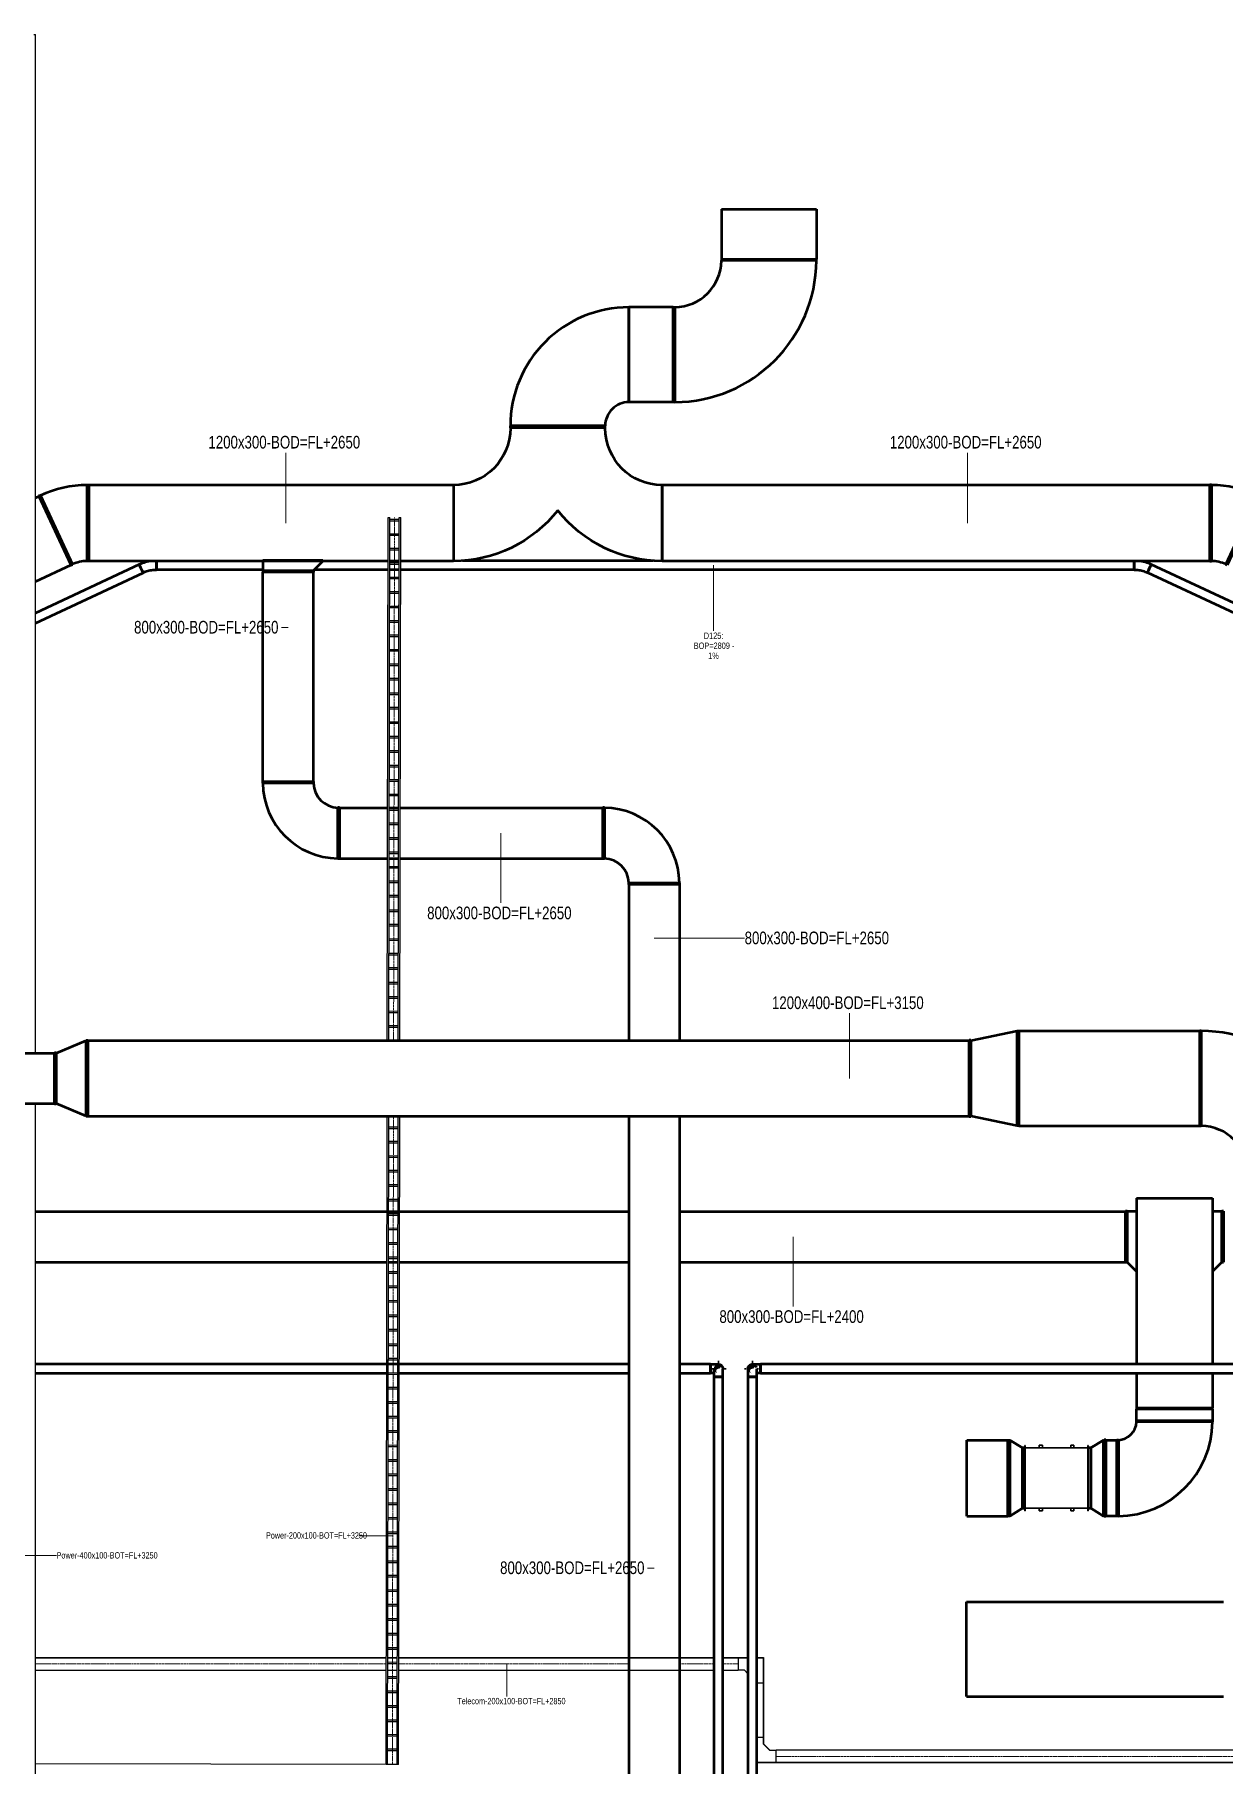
# Model space of a CAD drawing. Header units: millimetres. Extents: x -108050 to 96605, y 58136 to 140997.
# Drawn here: x -19841 to -1042, y 113661 to 140997 of the extents above; entities that cross this region are included whole.
import ezdxf

# ---------------------------------------------------------------- set-up
doc = ezdxf.new("R2010")
doc.units = ezdxf.units.MM
doc.linetypes.add('Center', pattern=[29.999999, 12, -6, 6, -6])
for name, color, linetype, lineweight in [('E-CABL-TRAY', 211, 'Continuous', 25), ('E-CABL-TRAY-CNTR', 211, 'Center', 18), ('E-CABL-TRAY-IDEN', 211, 'Continuous', 9), ('M-HVAC-DUCT', 70, 'Continuous', 50), ('M-HVAC-DUCT-IDEN', 70, 'Continuous', 9), ('P-PIPE', 3, 'Continuous', 50), ('P-PIPE-CNTR', 3, 'Center', 35), ('P-PIPE-IDEN', 2, 'Continuous', 9)]:
    doc.layers.add(name, color=color, linetype=linetype, lineweight=lineweight)
doc.styles.add('Arial', font='arial.ttf', dxfattribs={"width": 0.8, "height": 100})
doc.styles.add('Arial_1', font='arial.ttf', dxfattribs={"width": 0.75, "height": 200})
doc.styles.add('Arial_2', font='arial.ttf', dxfattribs={"width": 0.75, "height": 100})

# ---------------------------------------------------------------- blocks, each defined once
blk = doc.blocks.new('01_REC Tap -REC_C Flanged_ - Standard-V35-HẦM')
at = {"layer": 'M-HVAC-DUCT'}
for p, q in [((150, 400), (0, 550)), ((150, -402), (150, 402)), ((162.5, 402), (150, 402)), ((162.5, -402), (162.5, 402)), ((175, 402), (162.5, 402)), ((162.5, 402), (162.5, -402)), ((175, 402), (175, -402)), ((0, -400), (150, -400)), ((150, -402), (162.5, -402)), ((162.5, -402), (175, -402))]:
    blk.add_line(p, q, dxfattribs=at)
blk = doc.blocks.new('01_REC Transition REC_C Flanged_ - 200 mm-2038993-HẦM')
at = {"layer": 'M-HVAC-DUCT'}
for p, q in [((-25, -752), (-25, 752)), ((-25, 752), (0, 752)), ((0, 752), (0, -752)), ((0, 750), (731, 600)), ((731, -602), (731, 602)), ((756, 602), (731, 602)), ((756, 602), (756, -602)), ((0, -752), (-25, -752)), ((731, -600), (0, -750)), ((731, -602), (756, -602))]:
    blk.add_line(p, q, dxfattribs=at)
blk = doc.blocks.new('01_REC Transition REC_C Flanged_ - 200 mm-2039078-HẦM')
at = {"layer": 'M-HVAC-DUCT'}
for p, q in [((-25, -602), (-25, 602)), ((-25, 602), (0, 602)), ((0, 602), (0, -602)), ((0, 600), (479, 400)), ((479, -402), (479, 402)), ((504, 402), (479, 402)), ((504, 402), (504, -402)), ((479, -400), (0, -600)), ((479, -402), (504, -402)), ((0, -602), (-25, -602))]:
    blk.add_line(p, q, dxfattribs=at)
blk = doc.blocks.new('01_REC Elbow_C Flanged_ - 1 W-2033609-HẦM')
at = {"layer": 'M-HVAC-DUCT'}
for p, q in [((-402, 812.5), (402, 812.5)), ((-402, 812.5), (-402, 787.5)), ((402, 787.5), (-402, 787.5)), ((402, 787.5), (402, 812.5)), ((-812.5, -402), (-812.5, 402)), ((-812.5, 402), (-787.5, 402)), ((-787.5, 402), (-787.5, -402)), ((-787.5, -402), (-812.5, -402))]:
    blk.add_line(p, q, dxfattribs=at)
for radius, start, end in [(1200, 270.59779, 359.40221), (400, 271.79962, 358.20038)]:
    blk.add_arc((-800, 800), radius, start, end, dxfattribs=at)
blk = doc.blocks.new('01_REC Elbow_C Flanged_ - 1 W-2039175-HẦM')
at = {"layer": 'M-HVAC-DUCT'}
for p, q in [((-279, -602), (-279, 602)), ((-279, 602), (-254, 602)), ((-254, 602), (-254, -602)), ((-2, 663), (-25, 653)), ((484, -438), (-25, 653)), ((-2, 663), (507, -428)), ((484, -438), (507, -428)), ((-254, -602), (-279, -602))]:
    blk.add_line(p, q, dxfattribs=at)
for radius, start, end in [(600, 271.1979, 293.8021), (1800, 270.3982, 294.6018)]:
    blk.add_arc((-266, 1200), radius, start, end, dxfattribs=at)
blk = doc.blocks.new('M_Rectangular Wye - Curved - Transition - Standard-2040730-HẦM')
at = {"layer": 'M-HVAC-DUCT', "color": 90}
for p, q in [((-750, 1503.175), (750, 1503.175)), ((-750, 1500), (-750, 1503.175)), ((750, 1503.175), (750, 1500)), ((-1650, 600), (-1650, -600)), ((1650, 600), (1650, -600))]:
    blk.add_line(p, q, dxfattribs=at)
for centre, radius, start, end in [((-1650, 1500), 900, 270, 360), ((1650, 1500), 900, 180, 270), ((-1650, 1500), 2100, 270, 321.7867893), ((1650, 1500), 2100, 218.2132107, 270)]:
    blk.add_arc(centre, radius, start, end, dxfattribs=at)
blk = doc.blocks.new('00_REC Elbow - 0_75 W-2040918-HẦM')
at = {"layer": 'M-HVAC-DUCT'}
for p, q in [((-750, 1125), (750, 1125)), ((-1125, -750), (-1125, 750))]:
    blk.add_line(p, q, dxfattribs=at)
for radius in [375, 1875]:
    blk.add_arc((-1125, 1125), radius, 270, 0, dxfattribs=at)
blk = doc.blocks.new('E_Chanel Horizontal Bend_std_ - Standard-2089516-HẦM')
at = {"layer": 'E-CABL-TRAY'}
for p, q in [((-100, 300), (-97, 300)), ((-100, 200), (-100, 300)), ((97, 300), (-97, 300)), ((-97, 199), (-97, 300)), ((97, 300), (100, 300)), ((97, 300), (97, 145)), ((100, 300), (100, 145)), ((-300, 4), (-300, -97)), ((-155, 145), (-100, 200)), ((-151, 145), (-97, 199)), ((97, 4), (97, -97)), ((100, 4), (100, -100)), ((-300, -100), (-300, -97)), ((97, -97), (-300, -97)), ((100, -100), (-300, -100))]:
    blk.add_line(p, q, dxfattribs=at)
blk = doc.blocks.new('M_Elbow - Welded - Generic - Standard-2094923-HẦM')
at = {"layer": 'P-PIPE'}
for p, q in [((-127, 71), (-127, 68)), ((-127, 68), (-127, 61)), ((-127, 61), (-127, 50)), ((-127, 50), (-127, 35)), ((-127, 35), (-127, 18)), ((-127, 18), (-127, -35)), ((86, 116), (85, 118)), ((89, 109), (86, 116)), ((94, 99), (89, 109)), ((100, 86), (94, 99)), ((107, 70), (100, 86)), ((123, 37), (107, 70)), ((130, 22), (123, 37)), ((136, 8), (130, 22)), ((141, -2), (136, 8)), ((-127, -35), (-127, -50)), ((-127, -50), (-127, -61)), ((-127, -61), (-127, -68)), ((-127, -68), (-127, -71)), ((143, -6), (141, -2))]:
    blk.add_line(p, q, dxfattribs=at)
at = {"layer": 'P-PIPE', "flags": 128}
for points in [[(85, 118), (67, 110), (48, 102), (29, 96), (10, 90), (-9, 85), (-29, 80), (-49, 77), (-69, 74), (-89, 72), (-109, 71), (-127, 71)], [(-127, -71), (-101, -70), (-76, -69), (-50, -66), (-24, -62), (1, -58), (26, -52), (51, -46), (71, -39)]]:
    blk.add_lwpolyline(points, dxfattribs=at)
blk = doc.blocks.new('M_Elbow - Welded - Generic - Standard-2094590-HẦM')
at = {"layer": 'P-PIPE'}
for p, q in [((-127, 71), (-127, 68)), ((-127, 68), (-127, 61)), ((-127, 61), (-127, 50)), ((-127, 50), (-127, 35)), ((-127, 35), (-127, 18)), ((-127, 18), (-127, -18)), ((86, 116), (85, 118)), ((89, 109), (86, 116)), ((94, 99), (89, 109)), ((100, 86), (94, 99)), ((107, 70), (100, 86)), ((123, 37), (107, 70)), ((130, 22), (123, 37)), ((136, 9), (130, 22)), ((141, -1), (136, 9)), ((-127, -18), (-127, -35)), ((-127, -35), (-127, -50)), ((-127, -50), (-127, -61)), ((-127, -61), (-127, -66)), ((144, -8), (141, -1)), ((145, -10), (144, -8))]:
    blk.add_line(p, q, dxfattribs=at)
at = {"layer": 'P-PIPE', "flags": 128}
for points in [[(85, 118), (67, 110), (48, 102), (29, 96), (10, 90), (-9, 85), (-29, 80), (-48, 77), (-68, 74), (-88, 72), (-108, 71), (-127, 71)], [(-47, -66), (-25, -62), (0, -58), (25, -52), (50, -46), (75, -38), (99, -30), (122, -20), (145, -10)]]:
    blk.add_lwpolyline(points, dxfattribs=at)
blk = doc.blocks.new('01_REC Tap -REC_C Flanged_ - Standard-V38-HẦM')
at = {"layer": 'M-HVAC-DUCT'}
for p, q in [((-6.096, 400), (150, 400)), ((-6.096, -550), (-6.096, 400)), ((150, 402), (150, -402)), ((150, 402), (162.5, 402)), ((162.5, 402), (162.5, -402)), ((162.5, 402), (175, 402)), ((162.5, -402), (162.5, 402)), ((175, -402), (175, 402)), ((0, -550), (150, -400)), ((150, -402), (162.5, -402)), ((162.5, -402), (175, -402)), ((0, -550), (-6.096, -550))]:
    blk.add_line(p, q, dxfattribs=at)
blk = doc.blocks.new('Kruger _Duct Acessory New - KRUGER EX-10 MODEL480 3-2100004-HẦM')
at = {"layer": 'M-HVAC-DUCT', "lineweight": 35}
for p, q in [((-518, 225), (-518, 275)), ((-518, 275), (-476, 275)), ((-516, 500), (-516, 495)), ((516, 500), (-516, 500)), ((-516, 495), (516, 495)), ((-476, 495), (-476, -495)), ((476, -495), (476, 495)), ((476, 275), (518, 275)), ((516, 495), (516, 500)), ((518, 275), (518, 225)), ((-476, 225), (-518, 225)), ((518, 225), (476, 225)), ((-518, -275), (-518, -225)), ((-518, -225), (-476, -225)), ((476, -225), (518, -225)), ((518, -225), (518, -275)), ((-476, -275), (-518, -275)), ((-516, -495), (-516, -500)), ((516, -495), (-516, -495)), ((-516, -500), (516, -500)), ((518, -275), (476, -275)), ((516, -500), (516, -495))]:
    blk.add_line(p, q, dxfattribs=at)
blk = doc.blocks.new('01_REC_Transition ROD_C Flanged_ - Standard-2103529-HẦM')
at = {"layer": 'M-HVAC-DUCT'}
for p, q in [((-30, -600), (-30, 600)), ((-30, 600), (0, 600)), ((200, 476), (0, 600)), ((0, -600), (0, 600)), ((0, 600), (0, -600)), ((154, 504), (200, 476)), ((200, 0), (200, 476)), ((240, 476), (200, 476)), ((200, 476), (200, 0)), ((200, -476), (200, 0)), ((200, 0), (200, -476)), ((0, -600), (200, -476)), ((200, -476), (154, -504)), ((200, -476), (240, -476)), ((0, -600), (-30, -600))]:
    blk.add_line(p, q, dxfattribs=at)
blk = doc.blocks.new('01_REC Elbow_C Flanged_ - 0_75W-2038346-HẦM')
at = {"layer": 'M-HVAC-DUCT'}
for p, q in [((-602, 912.5), (602, 912.5)), ((-602, 912.5), (-602, 887.5)), ((602, 887.5), (-602, 887.5)), ((602, 887.5), (602, 912.5)), ((-912.5, -602), (-912.5, 602)), ((-912.5, 602), (-887.5, 602)), ((-887.5, 602), (-887.5, -602)), ((-887.5, -602), (-912.5, -602))]:
    blk.add_line(p, q, dxfattribs=at)
for radius, start, end in [(1500, 270.47807, 359.52193), (300, 272.40273, 357.59727)]:
    blk.add_arc((-900, 900), radius, start, end, dxfattribs=at)
blk = doc.blocks.new('01_REC Transition REC_C Flanged_ - 200 mm-2103656-HẦM')
at = {"layer": 'M-HVAC-DUCT'}
for p, q in [((-25, -602), (-25, 602)), ((-25, 602), (0, 602)), ((0, 602), (0, -602)), ((0, 600), (175, 600)), ((175, -602), (175, 602)), ((200, 602), (175, 602)), ((200, 602), (200, 600)), ((0, -602), (-25, -602)), ((175, -600), (0, -600)), ((175, -602), (200, -602)), ((200, -600), (200, -602))]:
    blk.add_line(p, q, dxfattribs=at)
blk = doc.blocks.new('01_REC Transition REC_C Flanged_ - 200 mm-V248-HẦM')
at = {"layer": 'M-HVAC-DUCT'}
for p, q in [((-25, -602), (-25, 602)), ((-25, 602), (0, 602)), ((0, 602), (0, -602)), ((0, 600), (175, 600)), ((175, -602), (175, 602)), ((200, 602), (175, 602)), ((200, 602), (200, -602)), ((0, -602), (-25, -602)), ((175, -600), (0, -600)), ((175, -602), (200, -602))]:
    blk.add_line(p, q, dxfattribs=at)
blk = doc.blocks.new('01_REC Elbow_C Flanged_ - 1 W-2038810-HẦM')
at = {"layer": 'M-HVAC-DUCT'}
for p, q in [((-752, 1512.5), (752, 1512.5)), ((-752, 1512.5), (-752, 1487.5)), ((752, 1487.5), (-752, 1487.5)), ((752, 1487.5), (752, 1512.5)), ((-1512.5, -752), (-1512.5, 752)), ((-1512.5, 752), (-1487.5, 752)), ((-1487.5, 752), (-1487.5, -752)), ((-1487.5, -752), (-1512.5, -752))]:
    blk.add_line(p, q, dxfattribs=at)
for radius, start, end in [(750, 270.95726, 359.04274), (2250, 270.31861, 359.68139)]:
    blk.add_arc((-1500, 1500), radius, start, end, dxfattribs=at)
blk = doc.blocks.new('M_Elbow - Welded - Generic - Standard-V276-HẦM')
at = {"layer": 'P-PIPE'}
for p, q in [((-9155, 119984), (-9155, 119981)), ((-9155, 119981), (-9155, 119974)), ((-9155, 119974), (-9155, 119963)), ((-9155, 119963), (-9155, 119948)), ((-9155, 119948), (-9155, 119931)), ((-9155, 119931), (-9155, 119913)), ((-9155, 119913), (-9155, 119895)), ((-9155, 119895), (-9155, 119878)), ((-9155, 119878), (-9155, 119863)), ((-9155, 119863), (-9155, 119852)), ((-9155, 119852), (-9155, 119845)), ((-9155, 119845), (-9155, 119842))]:
    blk.add_line(p, q, dxfattribs=at)
at = {"layer": 'P-PIPE', "flags": 128}
for points in [[(-9155, 119984), (-9150, 119984), (-9145, 119984), (-9140, 119984), (-9134, 119984), (-9129, 119984), (-9125, 119984), (-9120, 119984), (-9115, 119984), (-9110, 119984), (-9105, 119984), (-9101, 119984), (-9096, 119984), (-9092, 119984), (-9087, 119984), (-9083, 119984), (-9079, 119984), (-9075, 119984), (-9071, 119984), (-9067, 119984), (-9064, 119984), (-9060, 119984), (-9057, 119984), (-9054, 119984), (-9051, 119984), (-9048, 119984), (-9045, 119984), (-9043, 119984), (-9040, 119984), (-9038, 119984), (-9036, 119984), (-9035, 119984), (-9033, 119984), (-9032, 119984), (-9031, 119984), (-9030, 119984), (-9029, 119984), (-9028, 119984)], [(-9099, 119842), (-9104, 119842), (-9109, 119842), (-9113, 119842), (-9118, 119842), (-9123, 119842), (-9128, 119842), (-9133, 119842), (-9138, 119842), (-9143, 119842), (-9148, 119842), (-9153, 119842), (-9155, 119842)], [(-9028, 119984), (-9025, 119984), (-9022, 119983), (-9019, 119983), (-9016, 119983), (-9014, 119982), (-9011, 119982), (-9008, 119981), (-9006, 119980), (-9003, 119979), (-9000, 119978), (-8998, 119977), (-8995, 119976), (-8993, 119974), (-8990, 119973), (-8988, 119971), (-8986, 119970), (-8983, 119968), (-8981, 119966), (-8979, 119964), (-8977, 119962), (-8975, 119960), (-8973, 119958), (-8972, 119956), (-8970, 119953), (-8968, 119951), (-8967, 119949), (-8965, 119946), (-8964, 119944), (-8963, 119941), (-8962, 119939), (-8961, 119936), (-8960, 119933), (-8959, 119930), (-8959, 119928), (-8958, 119925), (-8958, 119922), (-8957, 119919), (-8957, 119917), (-8957, 119914)]]:
    blk.add_lwpolyline(points, dxfattribs=at)
blk = doc.blocks.new('M_Elbow - Welded - Generic - Standard-V271-HẦM')
at = {"layer": 'P-PIPE'}
for p, q in [((-3559, 97097), (-3559, 97099)), ((-3559, 97090), (-3559, 97097)), ((-3559, 97078), (-3559, 97090)), ((-3559, 97064), (-3559, 97078)), ((-3559, 97047), (-3559, 97064)), ((-3559, 97028), (-3559, 97047)), ((-3559, 97010), (-3559, 97028)), ((-3559, 96993), (-3559, 97010)), ((-3559, 96978), (-3559, 96993)), ((-3559, 96967), (-3559, 96978)), ((-3559, 96960), (-3559, 96967)), ((-3559, 96958), (-3559, 96960))]:
    blk.add_line(p, q, dxfattribs=at)
at = {"layer": 'P-PIPE', "flags": 128}
for points in [[(-3757, 97028), (-3757, 97031), (-3756, 97034), (-3756, 97037), (-3756, 97040), (-3755, 97042), (-3755, 97045), (-3754, 97048), (-3753, 97051), (-3752, 97053), (-3751, 97056), (-3750, 97058), (-3749, 97061), (-3747, 97063), (-3746, 97066), (-3744, 97068), (-3743, 97071), (-3741, 97073), (-3739, 97075), (-3737, 97077), (-3735, 97079), (-3733, 97081), (-3731, 97083), (-3729, 97085), (-3727, 97086), (-3724, 97088), (-3722, 97089), (-3719, 97091), (-3717, 97092), (-3714, 97093), (-3712, 97094), (-3709, 97095), (-3706, 97096), (-3704, 97097), (-3701, 97097), (-3698, 97098), (-3695, 97098), (-3692, 97099), (-3690, 97099), (-3687, 97099)], [(-3685, 97099), (-3684, 97099), (-3683, 97099), (-3682, 97099), (-3681, 97099), (-3680, 97099), (-3678, 97099), (-3676, 97099), (-3674, 97099), (-3672, 97099), (-3669, 97099), (-3667, 97099), (-3664, 97099), (-3661, 97099), (-3658, 97099), (-3654, 97099), (-3651, 97099), (-3647, 97099), (-3644, 97099), (-3640, 97099), (-3636, 97099), (-3632, 97099), (-3628, 97099), (-3623, 97099), (-3619, 97099), (-3614, 97099), (-3610, 97099), (-3605, 97099), (-3600, 97099), (-3595, 97099), (-3591, 97099), (-3586, 97099), (-3581, 97099), (-3576, 97099), (-3571, 97099), (-3565, 97099), (-3560, 97099), (-3559, 97099)], [(-3559, 96958), (-3564, 96958), (-3569, 96958), (-3574, 96958), (-3579, 96958), (-3584, 96958), (-3589, 96958), (-3594, 96958), (-3599, 96958), (-3604, 96958), (-3608, 96958), (-3613, 96958), (-3615, 96958)]]:
    blk.add_lwpolyline(points, dxfattribs=at)
blk = doc.blocks.new('M_Elbow - Welded - Generic - Standard-V283-HẦM')
at = {"layer": 'P-PIPE'}
for p, q in [((-9098, 119786), (-9096, 119786)), ((-9096, 119786), (-9089, 119786)), ((-9089, 119786), (-9078, 119786)), ((-9078, 119786), (-9063, 119786)), ((-9063, 119786), (-9046, 119786)), ((-9046, 119786), (-9028, 119786)), ((-9028, 119786), (-9009, 119786)), ((-9009, 119786), (-8992, 119786)), ((-8992, 119786), (-8978, 119786)), ((-8978, 119786), (-8967, 119786)), ((-8967, 119786), (-8959, 119786)), ((-8959, 119786), (-8957, 119786))]:
    blk.add_line(p, q, dxfattribs=at)
at = {"layer": 'P-PIPE', "flags": 128}
for points in [[(-9098, 119913), (-9098, 119912), (-9098, 119911), (-9098, 119910), (-9098, 119909), (-9098, 119908), (-9098, 119906), (-9098, 119905), (-9098, 119903), (-9098, 119901), (-9098, 119899), (-9098, 119896), (-9098, 119894), (-9098, 119891), (-9098, 119888), (-9098, 119885), (-9098, 119881), (-9098, 119878), (-9098, 119874), (-9098, 119871), (-9098, 119867), (-9098, 119863), (-9098, 119859), (-9098, 119855), (-9098, 119850), (-9098, 119846), (-9098, 119841), (-9098, 119837), (-9098, 119832), (-9098, 119827), (-9098, 119822), (-9098, 119817), (-9098, 119813), (-9098, 119808), (-9098, 119803), (-9098, 119797), (-9098, 119792), (-9098, 119787), (-9098, 119786)], [(-8957, 119786), (-8957, 119791), (-8957, 119796), (-8957, 119801), (-8957, 119806), (-8957, 119811), (-8957, 119816), (-8957, 119821), (-8957, 119826), (-8957, 119831), (-8957, 119835), (-8957, 119840), (-8957, 119845), (-8957, 119849), (-8957, 119853), (-8957, 119858), (-8957, 119862), (-8957, 119866), (-8957, 119870), (-8957, 119873), (-8957, 119877), (-8957, 119881), (-8957, 119884), (-8957, 119887), (-8957, 119890), (-8957, 119893), (-8957, 119895), (-8957, 119898), (-8957, 119900), (-8957, 119902), (-8957, 119904), (-8957, 119906), (-8957, 119908), (-8957, 119909), (-8957, 119910), (-8957, 119911), (-8957, 119912), (-8957, 119912), (-8957, 119913), (-8957, 119913), (-8957, 119913)]]:
    blk.add_lwpolyline(points, dxfattribs=at)
at = {"layer": 'P-PIPE'}
blk.add_arc((-9028, 119913), 70.7, 15, 82.5, dxfattribs=at)
blk = doc.blocks.new('01_REC Elbow_C Flanged_ - 1 W-2136012-HẦM')
at = {"layer": 'M-HVAC-DUCT'}
for p, q in [((-752, 1512.5), (752, 1512.5)), ((-752, 1512.5), (-752, 1487.5)), ((752, 1487.5), (-752, 1487.5)), ((752, 1487.5), (752, 1512.5)), ((-1512.5, -752), (-1512.5, 752)), ((-1512.5, 752), (-1487.5, 752)), ((-1487.5, 752), (-1487.5, -752)), ((-1487.5, -752), (-1512.5, -752))]:
    blk.add_line(p, q, dxfattribs=at)
for radius, start, end in [(750, 270.95726, 359.04274), (2250, 270.31861, 359.68139)]:
    blk.add_arc((-1500, 1500), radius, start, end, dxfattribs=at)
blk = doc.blocks.new('01_REC Tap -REC_C Flanged_ - Standard-V292-HẦM')
at = {"layer": 'M-HVAC-DUCT'}
for p, q in [((150, 400), (0, 400)), ((150, -402), (150, 402)), ((162.5, 402), (150, 402)), ((162.5, -402), (162.5, 402)), ((175, 402), (162.5, 402)), ((162.5, 402), (162.5, -402)), ((175, 402), (175, -402)), ((0, -550), (150, -400)), ((150, -402), (162.5, -402)), ((162.5, -402), (175, -402))]:
    blk.add_line(p, q, dxfattribs=at)
blk = doc.blocks.new('E_Chanel Horizontal Bend_std_ - Standard-V294-HẦM')
at = {"layer": 'E-CABL-TRAY'}
for p, q in [((-300, 97), (-300, 100)), ((-300, 100), (4, 100)), ((-300, 97), (-300, -97)), ((-300, 97), (4, 97)), ((-300, -100), (-300, -97)), ((-199, -97), (-300, -97)), ((-200, -100), (-300, -100)), ((-100, -200), (-200, -100)), ((-97, -199), (-199, -97)), ((-100, -300), (-100, -200)), ((-97, -300), (-97, -199)), ((-97, -300), (-100, -300)), ((-97, -300), (4, -300))]:
    blk.add_line(p, q, dxfattribs=at)

msp = doc.modelspace()

# ---------------------------------------------------------------- hatches: boundary and pattern name
at = {"layer": 'P-PIPE'}
for points in [[(-9037, 119843), (-9046, 119848), (-9053, 119853), (-9060, 119863), (-9062, 119868), (-9063, 119878), (-9062, 119887), (-9056, 119898), (-9053, 119903), (-9045, 119908), (-9037, 119912), (-9019, 119914), (-9010, 119918), (-9003, 119923), (-8997, 119931), (-8994, 119939), (-8992, 119948), (-8994, 119957), (-8997, 119966), (-9003, 119973), (-9010, 119979), (-9019, 119982), (-9028, 119984), (-9046, 119981), (-9063, 119974), (-9078, 119963), (-9089, 119948), (-9096, 119931), (-9098, 119913), (-9096, 119895), (-9089, 119878), (-9078, 119863), (-9063, 119852), (-9045, 119845)], [(-8501, 119843), (-8510, 119848), (-8516, 119853), (-8523, 119863), (-8526, 119868), (-8527, 119878), (-8526, 119887), (-8520, 119898), (-8516, 119903), (-8509, 119908), (-8501, 119912), (-8482, 119914), (-8474, 119918), (-8466, 119923), (-8461, 119931), (-8457, 119939), (-8456, 119948), (-8457, 119957), (-8461, 119966), (-8466, 119973), (-8477, 119980), (-8482, 119982), (-8491, 119984), (-8510, 119981), (-8527, 119974), (-8541, 119963), (-8553, 119948), (-8560, 119931), (-8562, 119913), (-8560, 119895), (-8553, 119878), (-8541, 119863), (-8527, 119852), (-8509, 119845)]]:
    msp.add_hatch(color=256, dxfattribs=at).paths.add_polyline_path(points)

# ---------------------------------------------------------------- linework, layer by layer
at = {"layer": 'E-CABL-TRAY'}
for p, q in [((-19854, 140997), (-19829, 140997)), ((-19829, 124903), (-19829, 140997)), ((-14264, 125103), (-14250, 133365)), ((-14250, 133365), (-14225, 133365)), ((-14239, 125103), (-14225, 133365)), ((-14076, 133334), (-14225, 133334)), ((-14076, 133308), (-14225, 133309)), ((-14090, 125103), (-14076, 133365)), ((-14076, 133365), (-14050, 133364)), ((-14064, 125103), (-14050, 133364)), ((-14076, 132876), (-14226, 132877)), ((-14076, 132851), (-14226, 132851)), ((-14076, 133105), (-14225, 133105)), ((-14076, 133080), (-14225, 133080)), ((-14077, 132648), (-14226, 132648)), ((-14077, 132622), (-14226, 132623)), ((-14077, 132419), (-14226, 132420)), ((-14077, 132394), (-14226, 132394)), ((-14078, 132191), (-14227, 132191)), ((-14078, 132165), (-14227, 132166)), ((-14078, 131962), (-14227, 131962)), ((-14078, 131937), (-14227, 131937)), ((-14078, 131733), (-14228, 131734)), ((-14078, 131708), (-14228, 131708)), ((-14079, 131505), (-14228, 131505)), ((-14079, 131479), (-14228, 131480)), ((-14079, 131276), (-14228, 131277)), ((-14079, 131251), (-14228, 131251)), ((-14080, 131048), (-14229, 131048)), ((-14080, 131022), (-14229, 131023)), ((-14080, 130819), (-14229, 130819)), ((-14080, 130794), (-14229, 130794)), ((-14080, 130590), (-14230, 130591)), ((-14080, 130565), (-14230, 130565)), ((-14081, 130362), (-14230, 130362)), ((-14081, 130336), (-14230, 130337)), ((-14081, 130133), (-14230, 130134)), ((-14082, 129905), (-14231, 129905)), ((-14082, 129879), (-14231, 129880)), ((-14081, 130108), (-14230, 130108)), ((-14082, 129676), (-14231, 129676)), ((-14082, 129651), (-14231, 129651)), ((-14082, 129422), (-14232, 129422)), ((-14082, 129447), (-14231, 129448)), ((-14083, 129219), (-14232, 129219)), ((-14083, 129193), (-14232, 129194)), ((-14083, 128762), (-14233, 128762)), ((-14083, 128990), (-14232, 128991)), ((-14083, 128965), (-14232, 128965)), ((-14084, 128736), (-14233, 128737)), ((-14084, 128533), (-14233, 128533)), ((-14084, 128508), (-14233, 128508)), ((-14084, 128279), (-14234, 128279)), ((-14084, 128304), (-14233, 128305)), ((-14085, 128076), (-14234, 128076)), ((-14085, 128050), (-14234, 128051)), ((-14085, 127847), (-14234, 127848)), ((-14085, 127822), (-14234, 127822)), ((-14085, 127619), (-14235, 127619)), ((-14085, 127593), (-14235, 127594)), ((-14086, 127390), (-14235, 127390)), ((-14086, 127365), (-14235, 127365)), ((-14086, 127161), (-14235, 127162)), ((-14086, 127136), (-14235, 127136)), ((-14087, 126933), (-14236, 126933)), ((-14087, 126907), (-14236, 126908)), ((-14087, 126704), (-14236, 126705)), ((-14087, 126679), (-14236, 126679)), ((-14087, 126476), (-14237, 126476)), ((-14087, 126450), (-14237, 126451)), ((-14088, 126247), (-14237, 126247)), ((-14088, 126222), (-14237, 126222)), ((-14088, 126018), (-14237, 126019)), ((-14089, 125790), (-14238, 125790)), ((-14089, 125764), (-14238, 125765)), ((-14088, 125993), (-14237, 125993)), ((-14089, 125561), (-14238, 125562)), ((-14089, 125536), (-14238, 125536)), ((-14089, 125333), (-14239, 125333)), ((-14089, 125307), (-14239, 125308)), ((-14090, 125104), (-14239, 125104)), ((-19829, 106109), (-19829, 124103)), ((-14284, 113662), (-14266, 123903)), ((-14259, 113662), (-14241, 123903)), ((-14109, 113661), (-14092, 123903)), ((-14084, 113661), (-14066, 123903)), ((-14092, 123732), (-14241, 123733)), ((-14092, 123707), (-14241, 123707)), ((-14093, 123504), (-14242, 123504)), ((-14093, 123478), (-14242, 123479)), ((-14093, 123021), (-14243, 123022)), ((-14093, 123275), (-14242, 123276)), ((-14093, 123250), (-14242, 123250)), ((-14093, 123047), (-14242, 123047)), ((-14094, 122818), (-14243, 122818)), ((-14094, 122793), (-14243, 122793)), ((-14094, 122589), (-14243, 122590)), ((-14094, 122564), (-14243, 122564)), ((-14094, 122361), (-14244, 122361)), ((-14095, 122335), (-14244, 122336)), ((-14095, 122132), (-14244, 122133)), ((-14095, 122107), (-14244, 122107)), ((-14095, 121878), (-14245, 121879)), ((-14096, 121675), (-14245, 121675)), ((-14096, 121650), (-14245, 121650)), ((-14095, 121904), (-14244, 121904)), ((-14096, 121446), (-14245, 121447)), ((-14096, 121421), (-14245, 121421)), ((-14096, 121218), (-14246, 121218)), ((-14096, 121192), (-14246, 121193)), ((-14097, 120989), (-14246, 120990)), ((-14097, 120964), (-14246, 120964)), ((-14097, 120761), (-14246, 120761)), ((-14097, 120735), (-14246, 120736)), ((-14098, 120532), (-14247, 120532)), ((-14098, 120507), (-14247, 120507)), ((-14098, 120303), (-14247, 120304)), ((-14098, 120278), (-14247, 120278)), ((-14098, 120075), (-14248, 120075)), ((-14098, 120049), (-14248, 120050)), ((-14099, 119846), (-14248, 119847)), ((-14099, 119821), (-14248, 119821)), ((-14099, 119618), (-14248, 119618)), ((-14099, 119592), (-14248, 119593)), ((-14100, 119389), (-14249, 119389)), ((-14100, 119364), (-14249, 119364)), ((-14100, 118932), (-14250, 118932)), ((-14100, 119160), (-14249, 119161)), ((-14100, 119135), (-14249, 119135)), ((-14100, 118906), (-14250, 118907)), ((-14101, 118703), (-14250, 118704)), ((-14101, 118678), (-14250, 118678)), ((-14101, 118475), (-14250, 118475)), ((-14101, 118449), (-14250, 118450)), ((-14102, 118246), (-14251, 118246)), ((-14102, 118221), (-14251, 118221)), ((-14102, 118017), (-14251, 118018)), ((-14102, 117992), (-14251, 117992)), ((-14102, 117789), (-14252, 117789)), ((-14102, 117763), (-14252, 117764)), ((-14103, 117560), (-14252, 117561)), ((-14103, 117535), (-14252, 117535)), ((-14103, 117332), (-14252, 117332)), ((-14103, 117306), (-14252, 117307)), ((-14104, 117103), (-14253, 117103)), ((-14104, 117078), (-14253, 117078)), ((-14104, 116874), (-14253, 116875)), ((-14104, 116849), (-14253, 116849)), ((-14104, 116646), (-14254, 116646)), ((-14104, 116620), (-14254, 116621)), ((-14105, 116417), (-14254, 116418)), ((-14105, 116392), (-14254, 116392)), ((-14105, 116189), (-14254, 116189)), ((-14105, 115960), (-14255, 115960)), ((-14106, 115935), (-14255, 115935)), ((-14105, 116163), (-14254, 116164)), ((-14106, 115731), (-14255, 115732)), ((-14106, 115706), (-14255, 115706)), ((-14106, 115477), (-14256, 115478)), ((-14106, 115503), (-14255, 115503)), ((-19829, 115349), (-14281, 115349)), ((-19829, 115346), (-14281, 115346)), ((-19829, 115151), (-14281, 115151)), ((-19829, 115149), (-14281, 115149)), ((-14256, 115349), (-14107, 115349)), ((-14256, 115346), (-14107, 115346)), ((-14107, 115274), (-14256, 115275)), ((-14107, 115249), (-14256, 115249)), ((-14256, 115151), (-14107, 115151)), ((-14256, 115149), (-14107, 115149)), ((-14081, 115349), (-9098, 115349)), ((-14081, 115346), (-9098, 115346)), ((-14081, 115151), (-9098, 115151)), ((-14081, 115149), (-9098, 115149)), ((-8957, 115349), (-8717, 115349)), ((-8957, 115346), (-8717, 115346)), ((-8957, 115151), (-8717, 115151)), ((-8957, 115149), (-8717, 115149)), ((-8717, 115349), (-8717, 115149)), ((-14107, 114817), (-14257, 114817)), ((-14107, 115046), (-14256, 115046)), ((-14107, 115020), (-14256, 115021)), ((-8421, 114949), (-8317, 114949)), ((-8319, 114949), (-8319, 114088)), ((-8317, 114949), (-8317, 114088)), ((-14107, 114792), (-14257, 114792)), ((-14108, 114589), (-14257, 114589)), ((-14108, 114563), (-14257, 114563)), ((-14108, 114360), (-14257, 114360)), ((-14108, 114335), (-14257, 114335)), ((-14109, 114131), (-14258, 114132)), ((-14109, 114106), (-14258, 114106)), ((-8317, 114088), (-8421, 114088)), ((-14109, 113903), (-14258, 113903)), ((-14109, 113877), (-14258, 113878)), ((-8117, 113688), (-8117, 113888)), ((22262, 113888), (-8117, 113888)), ((22262, 113886), (-8117, 113886)), ((-14284, 113662), (-19829, 113671)), ((-14259, 113662), (-14284, 113662)), ((-14109, 113661), (-14259, 113662)), ((-14084, 113661), (-14109, 113661)), ((22263, 113691), (-8117, 113691)), ((22263, 113688), (-8117, 113688))]:
    msp.add_line(p, q, dxfattribs=at)
at = {"layer": 'E-CABL-TRAY-CNTR'}
for p, q in [((-14164, 125103), (-14150, 133365)), ((-14184, 113662), (-14166, 123903)), ((-19829, 115249), (-14281, 115249)), ((-14256, 115249), (-14107, 115249)), ((-14081, 115249), (-10444, 115249)), ((-9644, 115249), (-9098, 115249)), ((-8957, 115249), (-8717, 115249)), ((-8417, 114949), (-8417, 114088)), ((22245, 113788), (-8117, 113788))]:
    msp.add_line(p, q, dxfattribs=at)
at = {"layer": 'E-CABL-TRAY-IDEN'}
for p, q in [((-14178, 117275), (-14714, 117276)), ((-20029, 116961), (-19493, 116961)), ((-12376, 115249), (-12376, 114737))]:
    msp.add_line(p, q, dxfattribs=at)
at = {"layer": 'M-HVAC-DUCT'}
for p, q in [((-8979, 138238), (-7479, 138238)), ((-8979, 138238), (-8979, 137450)), ((-7479, 138238), (-7479, 137450)), ((-10443, 135188), (-10443, 136688)), ((-9742, 136688), (-10443, 136688)), ((-9742, 135188), (-10443, 135188)), ((-19829, 133677), (-19771, 133704)), ((-13218, 133878), (-18987, 133878)), ((-13218, 133878), (-13218, 132678)), ((-9918, 132678), (-9918, 133878)), ((-1258, 133878), (-9918, 133878)), ((-19829, 132353), (-19264, 132616)), ((-14251, 132678), (-18987, 132678)), ((-16232, 132684), (-16232, 132678)), ((-15282, 132684), (-16232, 132684)), ((-15282, 132678), (-15282, 132684)), ((-14077, 132678), (-14226, 132678)), ((-13218, 132678), (-14051, 132678)), ((-1258, 132678), (-9918, 132678)), ((-16232, 129192), (-16232, 132503)), ((-15432, 129192), (-15432, 132503)), ((-15019, 128779), (-14258, 128779)), ((-14233, 128779), (-14083, 128779)), ((-14058, 128779), (-10856, 128779)), ((-15019, 127979), (-14259, 127979)), ((-14234, 127979), (-14085, 127979)), ((-14059, 127979), (-10856, 127979)), ((-10444, 127567), (-10444, 125103)), ((-9644, 127567), (-9644, 125103)), ((-4279, 125253), (-1417, 125253)), ((-18998, 125103), (-5061, 125103)), ((-28282, 124903), (-19528, 124903)), ((-28282, 124103), (-19528, 124103)), ((-18998, 123903), (-5061, 123903)), ((-10444, 123903), (-10444, 105750)), ((-9644, 123903), (-9644, 105750)), ((-4279, 123753), (-1417, 123753)), ((-2416, 122609), (-1216, 122609)), ((-2416, 122609), (-2416, 119984)), ((-1216, 122609), (-1216, 119984)), ((-19829, 122400), (-14269, 122400)), ((-14244, 122400), (-14094, 122400)), ((-14069, 122400), (-10444, 122400)), ((-9644, 122400), (-2591, 122400)), ((-19829, 121600), (-14270, 121600)), ((-14245, 121600), (-14096, 121600)), ((-14070, 121600), (-10444, 121600)), ((-9644, 121600), (-2591, 121600)), ((-2416, 119842), (-2416, 119298)), ((-1216, 119842), (-1216, 119298)), ((-5098, 117586), (-5098, 118786)), ((-5098, 118786), (-4450, 118786)), ((-4450, 118786), (-4450, 117586)), ((-5098, 117586), (-4450, 117586)), ((-5104, 114732), (-5104, 116232)), ((-5104, 116232), (-1042, 116232)), ((-5104, 114732), (-1042, 114732))]:
    msp.add_line(p, q, dxfattribs=at)
at = {"layer": 'M-HVAC-DUCT', "color": 90}
for p, q in [((-12318, 134813), (-10818, 134813)), ((-12318, 134781), (-12318, 134813)), ((-10818, 134781), (-12318, 134781)), ((-10818, 134781), (-10818, 134813))]:
    msp.add_line(p, q, dxfattribs=at)
at = {"layer": 'M-HVAC-DUCT-IDEN'}
for p, q in [((-15867, 133278), (-15867, 134390)), ((-5091, 133278), (-5091, 134390)), ((-15832, 131628), (-15936, 131628)), ((-12467, 128379), (-12467, 127275)), ((-10044, 126718), (-8613, 126718)), ((-6955, 124503), (-6955, 125532)), ((-7846, 122000), (-7846, 120896)), ((-10044, 116765), (-10148, 116765))]:
    msp.add_line(p, q, dxfattribs=at)
at = {"layer": 'P-PIPE'}
for p, q in [((-18186, 132622), (-19829, 131852)), ((-18126, 132494), (-18186, 132622)), ((-17914, 132678), (-17914, 132542)), ((-10062, 132683), (-13075, 132683)), ((-2455, 132542), (-2455, 132678)), ((-2183, 132623), (-2242, 132495)), ((1316, 130991), (-2183, 132623)), ((-19829, 131696), (-18126, 132494)), ((-17914, 132542), (-16232, 132542)), ((-15418, 132542), (-14252, 132542)), ((-14226, 132542), (-14077, 132542)), ((-14052, 132542), (-2455, 132542)), ((-2242, 132495), (1257, 130863)), ((-14273, 119984), (-19829, 119984)), ((-19829, 119842), (-14273, 119842)), ((-14099, 119984), (-14248, 119984)), ((-10444, 119984), (-14073, 119984)), ((-14073, 119842), (-10444, 119842)), ((-9155, 119984), (-9644, 119984)), ((-9644, 119842), (-9155, 119842)), ((-9155, 119842), (-9155, 119984)), ((-9098, 119786), (-9098, 95927)), ((-8957, 119786), (-9098, 119786)), ((-8957, 95927), (-8957, 119786)), ((-8562, 119786), (-8562, 95927)), ((-8421, 119786), (-8562, 119786)), ((-8421, 95927), (-8421, 119786)), ((-654, 119984), (-8364, 119984)), ((-8364, 119984), (-8364, 119842)), ((-8364, 119842), (-654, 119842))]:
    msp.add_line(p, q, dxfattribs=at)
at = {"layer": 'P-PIPE', "lineweight": 35}
for centre, start, end in [((-9028, 119913), 152.8997, 156.3267), ((-9028, 119913), 126.2008, 130.583), ((-9028, 119913), 101.0036, 102.8571), ((-9028, 119913), 77.1429, 78.997), ((-9028, 119913), 49.4167, 53.7996), ((-9028, 119913), 23.3055, 28.0637), ((-8491, 119913), 152.8997, 156.3267), ((-8491, 119913), 126.2008, 130.583), ((-8491, 119913), 101.0036, 102.8571), ((-8491, 119913), 77.1429, 78.997), ((-8491, 119913), 49.4167, 53.7996), ((-8491, 119913), 23.3055, 28.0637)]:
    msp.add_arc(centre, 70.7, start, end, dxfattribs=at)
at = {"layer": 'P-PIPE-CNTR'}
for p, q in [((-9028, 119984), (-9028, 120038)), ((-8491, 119984), (-8491, 120038)), ((-9153, 119913), (-9098, 119913)), ((-8958, 119913), (-8903, 119913)), ((-8616, 119913), (-8562, 119913)), ((-8421, 119913), (-8366, 119913))]:
    msp.add_line(p, q, dxfattribs=at)
at = {"layer": 'P-PIPE-IDEN'}
msp.add_line((-9106, 132612), (-9106, 131574), dxfattribs=at)

# ---------------------------------------------------------------- block references
at = {"layer": 'E-CABL-TRAY'}
for name, p, rotation in [('E_Chanel Horizontal Bend_std_ - Standard-2089516-HẦM', (-8417, 115249), 90.0000000000002), ('E_Chanel Horizontal Bend_std_ - Standard-V294-HẦM', (-8417, 113788), 180)]:
    msp.add_blockref(name, p, dxfattribs=dict(at, rotation=rotation))
at = {"layer": 'M-HVAC-DUCT'}
for name, p in [('01_REC Elbow_C Flanged_ - 1 W-2136012-HẦM', (-8229, 135938)), ('01_REC Tap -REC_C Flanged_ - Standard-V292-HẦM', (-1216, 122000)), ('01_REC Elbow_C Flanged_ - 0_75W-2038346-HẦM', (-1816, 118186)), ('01_REC_Transition ROD_C Flanged_ - Standard-2103529-HẦM', (-4420, 118186))]:
    msp.add_blockref(name, p, dxfattribs=at)
for name, p, rotation in [('00_REC Elbow - 0_75 W-2040918-HẦM', (-11568, 135938), 180), ('01_REC Elbow_C Flanged_ - 1 W-2039175-HẦM', (-979, 133278), 154.9999999999999), ('01_REC Elbow_C Flanged_ - 1 W-2039175-HẦM', (-19265, 133278), 180), ('01_REC Elbow_C Flanged_ - 1 W-2033609-HẦM', (-15832, 128379), 270.0000000000002), ('01_REC Elbow_C Flanged_ - 1 W-2033609-HẦM', (-10044, 128379), 90.0000000000002), ('01_REC Transition REC_C Flanged_ - 200 mm-2038993-HẦM', (-4304, 124503), 180), ('01_REC Elbow_C Flanged_ - 1 W-2038810-HẦM', (96, 124503), 90.0000000000002), ('01_REC Transition REC_C Flanged_ - 200 mm-2039078-HẦM', (-19023, 124503), 180), ('01_REC Tap -REC_C Flanged_ - Standard-V35-HẦM', (-2416, 122000), 180), ('01_REC Transition REC_C Flanged_ - 200 mm-V248-HẦM', (-1816, 119098), 90.0000000000002), ('01_REC_Transition ROD_C Flanged_ - Standard-2103529-HẦM', (-2940, 118186), 180), ('01_REC Transition REC_C Flanged_ - 200 mm-2103656-HẦM', (-2728, 118186), 180)]:
    msp.add_blockref(name, p, dxfattribs=dict(at, rotation=rotation))
at = {"layer": 'M-HVAC-DUCT', "color": 90, "extrusion": (0, 0, -1)}
msp.add_blockref('M_Rectangular Wye - Curved - Transition - Standard-2040730-HẦM', (11568, 133278), dxfattribs=at)
at = {"layer": 'M-HVAC-DUCT', "extrusion": (0, 0, -1), "rotation": 269.9999999999998}
msp.add_blockref('01_REC Tap -REC_C Flanged_ - Standard-V38-HẦM', (15832, 132678), dxfattribs=at)
at = {"layer": 'M-HVAC-DUCT', "lineweight": 35, "rotation": 270.0000000000006}
msp.add_blockref('Kruger _Duct Acessory New - KRUGER EX-10 MODEL480 3-2100004-HẦM', (-3680, 118186), dxfattribs=at)
at = {"layer": 'P-PIPE'}
for name, p, rotation in [('M_Elbow - Welded - Generic - Standard-2094590-HẦM', (-18041, 132612), 180), ('M_Elbow - Welded - Generic - Standard-2094923-HẦM', (-2328, 132612), 155)]:
    msp.add_blockref(name, p, dxfattribs=dict(at, rotation=rotation))
for name, p in [('M_Elbow - Welded - Generic - Standard-V276-HẦM', (0, 0)), ('M_Elbow - Welded - Generic - Standard-V283-HẦM', (0, 0)), ('M_Elbow - Welded - Generic - Standard-V271-HẦM', (-4805, 22885)), ('M_Elbow - Welded - Generic - Standard-V283-HẦM', (536, 0))]:
    msp.add_blockref(name, p, dxfattribs=at)

# ---------------------------------------------------------------- texts
at = {"layer": 'E-CABL-TRAY-IDEN', "char_height": 100, "attachment_point": 1, "style": 'Arial_2'}
for s, insert, width in [('Power-200x100-BOT=FL+3250', (-16182, 117330), 1773.73), ('Power-400x100-BOT=FL+3250', (-19493, 117015), 1773.73), ('Telecom-200x100-BOT=FL+2850', (-13157, 114712), 1887.97)]:
    msp.add_mtext(s, dxfattribs=dict(at, insert=insert, width=width))
at = {"layer": 'M-HVAC-DUCT-IDEN', "char_height": 200, "attachment_point": 1, "style": 'Arial_1'}
for s, insert, width in [('1200x300-BOD=FL+2650', (-17092, 134656), 2964.24), ('1200x300-BOD=FL+2650', (-6317, 134656), 2964.24), ('800x300-BOD=FL+2650', (-18268, 131732), 2819.94), ('800x300-BOD=FL+2650', (-13633, 127217), 2819.94), ('800x300-BOD=FL+2650', (-8613, 126822), 2819.94), ('1200x400-BOD=FL+3150', (-8181, 125798), 2964.24), ('800x300-BOD=FL+2400', (-9012, 120838), 2819.94), ('800x300-BOD=FL+2650', (-12480, 116869), 2819.94)]:
    msp.add_mtext(s, dxfattribs=dict(at, insert=insert, width=width))
at = {"layer": 'P-PIPE-IDEN', "char_height": 100, "attachment_point": 1, "style": 'Arial'}
for s, insert, width in [('D125:', (-9259, 131548), 365.57), ('BOP=2809 -', (-9418, 131390), 750.38), ('1%', (-9190, 131231), 198.82)]:
    msp.add_mtext(s, dxfattribs=dict(at, insert=insert, width=width))

doc.saveas('drawing.dxf')
